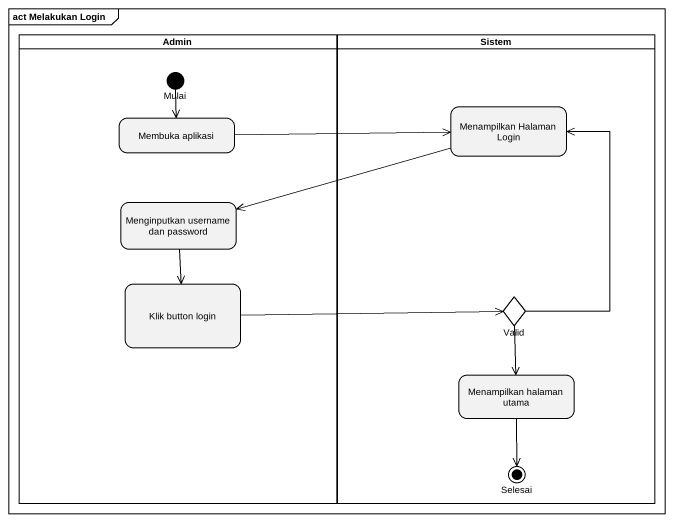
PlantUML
@startuml
mainframe act Melakukan Login
hide empty description
state Admin <<partition>> {
  state Mulai <<start>>
  state "Membuka aplikasi" as Membuka_aplikasi
  state "Menginputkan username dan password" as Menginputkan_username_dan
  state "Klik button login" as Klik_button_login
}
state Sistem <<partition>> {
  state "Menampilkan Halaman Login" as Menampilkan_Halaman_Login
  state Valid <<choice>>
  state "Menampilkan halaman utama" as Menampilkan_halaman_utama
  state Selesai <<end>>
}
Mulai --> Membuka_aplikasi
Membuka_aplikasi -right-> Menampilkan_Halaman_Login
Menampilkan_Halaman_Login -left-> Menginputkan_username_dan
Menginputkan_username_dan --> Klik_button_login
Klik_button_login -right-> Valid
Valid -up-> Menampilkan_Halaman_Login
Valid --> Menampilkan_halaman_utama
Menampilkan_halaman_utama --> Selesai
@enduml
